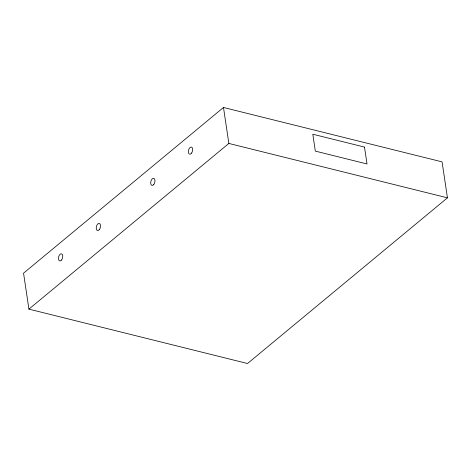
<?xml version="1.0" encoding="UTF-8"?>
<svg xmlns="http://www.w3.org/2000/svg" width="471" height="471" viewBox="0 0 471 471"><rect width="100%" height="100%" fill="white"/><g stroke="black" fill="none" stroke-linecap="round" stroke-linejoin="round"><path stroke-width="0.71" d="M223.484 107.482L23.55 273.168L28.925 309.129L247.516 363.518L447.45 197.832L442.075 161.871L223.484 107.482L228.859 143.443L28.925 309.129M228.859 143.443L447.45 197.832M364.495 147.087L312.803 134.223L315.329 151.109L367.021 163.967L364.495 147.087M99.369 229.548A3.65 2.014 -76 0 0 99.528 223.537A3.65 2.014 -76 0 0 96.231 227.84A3.65 2.014 -76 0 0 99.369 229.548M153.829 184.414A3.65 2.014 -76 0 0 153.988 178.409A3.65 2.014 -76 0 0 150.691 182.713A3.65 2.014 -76 0 0 153.829 184.414M61.448 260.116A3.65 2.014 -76 0 0 61.878 254.016A3.65 2.014 -76 0 0 58.469 257.984A3.65 2.014 -76 0 0 61.448 260.116M191.65 153.004A3.65 2.014 -76 0 0 191.538 147.117A3.65 2.014 -76 0 0 188.376 151.727A3.65 2.014 -76 0 0 191.65 153.004"/></g></svg>
